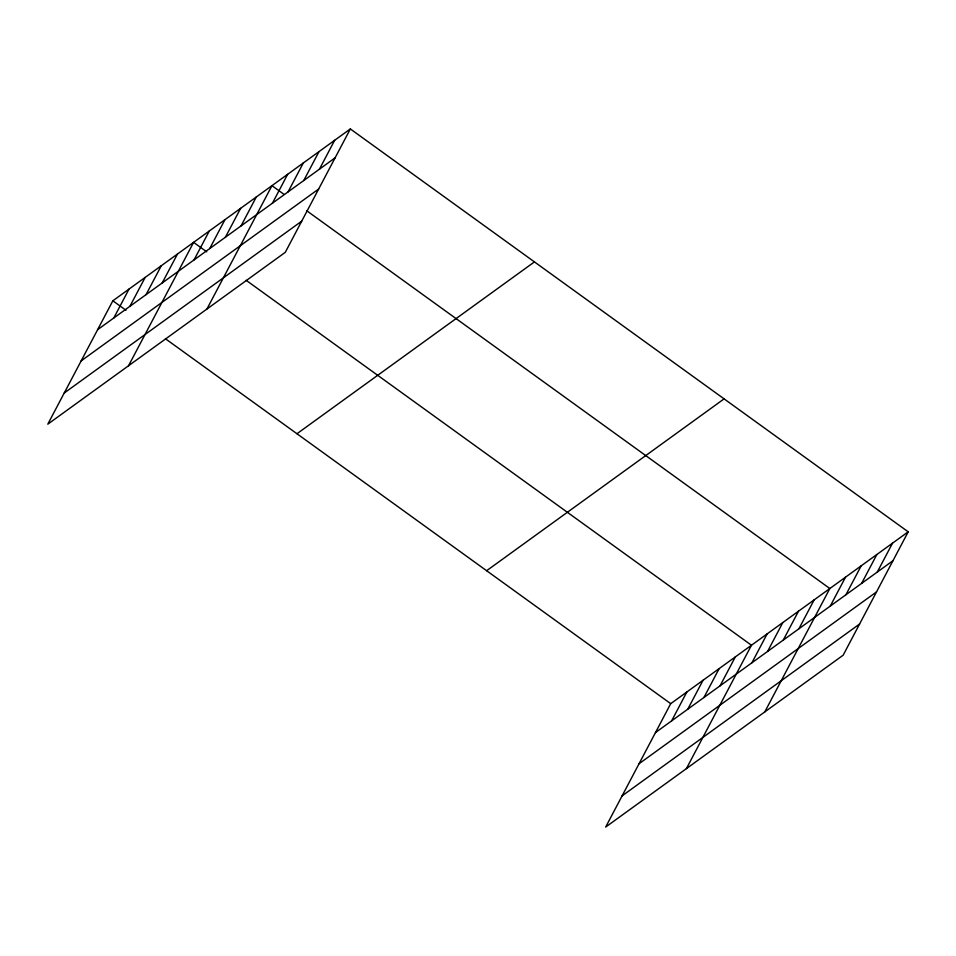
<?xml version="1.0" encoding="UTF-8"?>
<svg xmlns="http://www.w3.org/2000/svg" width="956" height="956" viewBox="0 0 956 956"><rect width="100%" height="100%" fill="white"/><g stroke="black" fill="none" stroke-linecap="round" stroke-linejoin="round"><path stroke-width="1.43" d="M350.338 128.941L112.856 300.793L47.8 424.177L285.282 252.336L350.338 128.941L908.2 531.823L843.144 655.207L605.662 827.06L670.718 703.664L908.2 531.823M113.776 318.001L129.012 289.106M129.92 306.314L145.157 277.419M146.065 294.627L161.301 265.732M162.221 282.94L177.458 254.045M128.546 365.754L193.602 242.358L206.747 251.858M194.044 259.913L209.28 231.017M209.711 248.572L224.947 219.677M225.389 237.231L240.625 208.336M241.055 225.891L256.292 196.996M206.914 309.051L271.97 185.655L283.92 194.283M272.412 203.21L287.648 174.315M288.079 191.869L303.315 162.974M303.757 180.529L318.993 151.622M319.435 169.188L334.672 140.281M671.626 720.872L686.862 691.977M687.782 709.185L703.019 680.29M703.927 697.51L719.163 668.603M720.071 685.822L735.307 656.915M686.408 768.624L751.464 645.24L246.206 280.347M751.894 662.795L767.13 633.9M767.572 651.454L782.809 622.547M783.251 640.114L798.487 611.207M798.917 628.761L814.154 599.866M764.776 711.921L829.832 588.526L306.637 210.69M830.274 606.08L845.51 577.185M845.941 594.74L861.177 565.844M861.619 583.399L876.855 554.504M877.285 572.058L892.522 543.163M97.62 329.689L335.102 157.848M81.176 360.866L318.659 189.025M64.243 393L301.726 221.159M296.958 433.737L534.44 261.896M486.628 570.72L724.11 398.867M655.481 732.559L892.964 560.718M639.038 763.748L876.521 591.895M622.105 795.87L859.587 624.029M112.856 300.793L126.013 310.282M165.46 338.771L670.718 703.664"/></g></svg>
